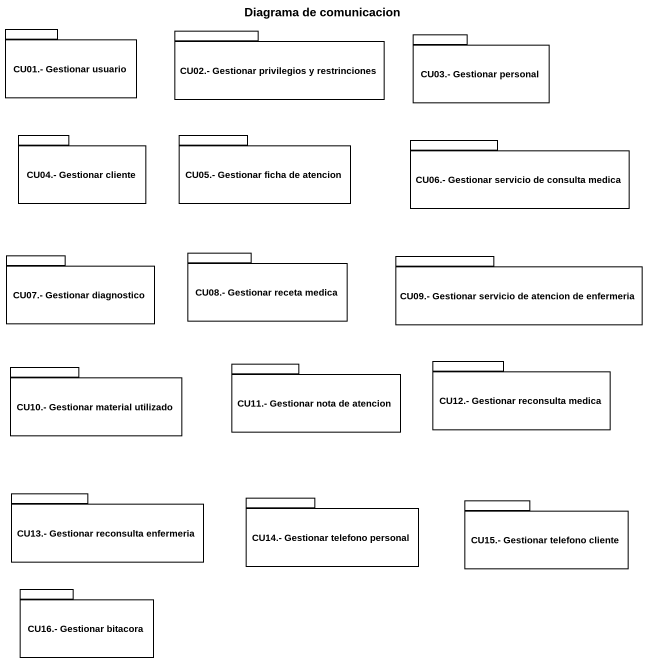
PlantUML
@startuml
title Diagrama de comunicacion
package "CU01.- Gestionar usuario" as CU01_Gestionar_usuario {
}
package "CU02.- Gestionar privilegios y restrinciones" as CU02_Gestionar_privilegios {
}
package "CU03.- Gestionar personal" as CU03_Gestionar_personal {
}
package "CU04.- Gestionar cliente" as CU04_Gestionar_cliente {
}
package "CU05.- Gestionar ficha de atencion" as CU05_Gestionar_ficha_de {
}
package "CU06.- Gestionar servicio de consulta medica" as CU06_Gestionar_servicio_de {
}
package "CU07.- Gestionar diagnostico" as CU07_Gestionar_diagnostico {
}
package "CU08.- Gestionar receta medica" as CU08_Gestionar_receta_medica {
}
package "CU09.- Gestionar servicio de atencion de enfermeria" as CU09_Gestionar_servicio_de {
}
package "CU11.- Gestionar nota de atencion" as CU11_Gestionar_nota_de {
}
package "CU12.- Gestionar reconsulta medica" as CU12_Gestionar_reconsulta {
}
package "CU10.- Gestionar material utilizado" as CU10_Gestionar_material {
}
package "CU13.- Gestionar reconsulta enfermeria" as CU13_Gestionar_reconsulta {
}
package "CU14.- Gestionar telefono personal" as CU14_Gestionar_telefono {
}
package "CU15.- Gestionar telefono cliente" as CU15_Gestionar_telefono {
}
package "CU16.- Gestionar bitacora" as CU16_Gestionar_bitacora {
}
@enduml
